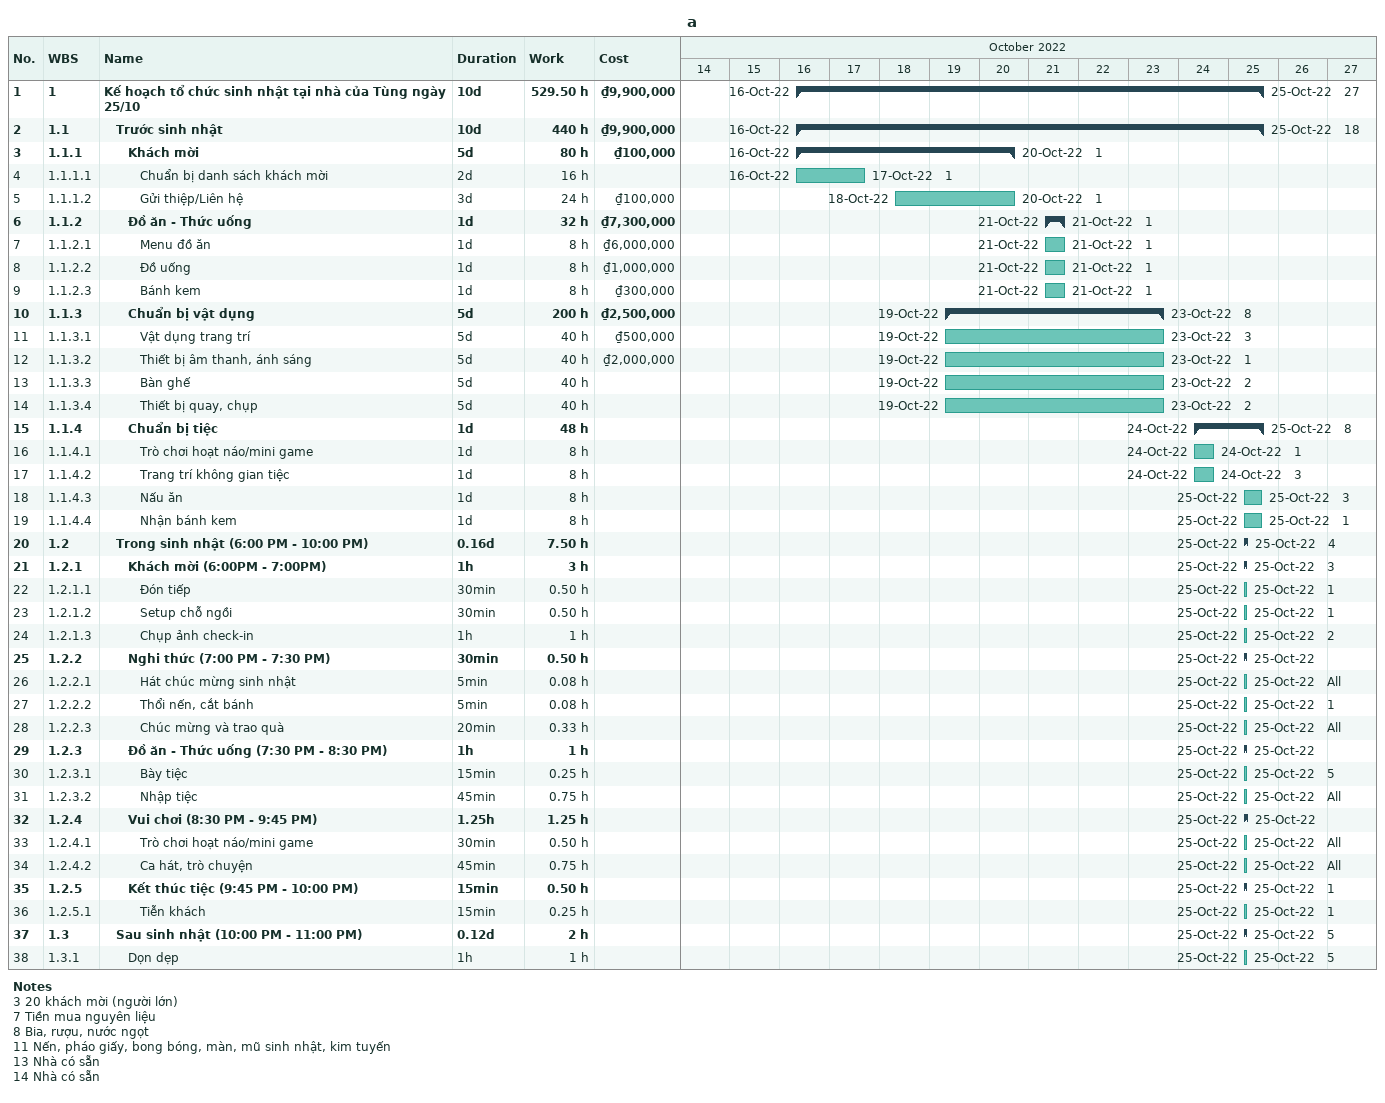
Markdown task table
a

| ID | WBS | Task | Duration | Start | Finish | Resources | Work (h) | Cost (₫) |
|---|---|---|---|---|---|---|---|---|
| 1 | 1 | **Kế hoạch tổ chức sinh nhật tại nhà của Tùng ngày 25/10** | 10d | 2022-10-16 | 2022-10-25 | 27 | 529.50 | 9900000 |
| 2 | 1.1 | **Trước sinh nhật** | 10d | 2022-10-16 | 2022-10-25 | 18 | 440 | 9900000 |
| 3 | 1.1.1 | **Khách mời** | 5d | 2022-10-16 | 2022-10-20 | 1 | 80 | 100000 |
| 4 | 1.1.1.1 | Chuẩn bị danh sách khách mời | 2d | 2022-10-16 | 2022-10-17 | 1 | 16 |  |
| 5 | 1.1.1.2 | Gửi thiệp/Liên hệ | 3d | 2022-10-18 | 2022-10-20 | 1 | 24 | 100000 |
| 6 | 1.1.2 | **Đồ ăn - Thức uống** | 1d | 2022-10-21 | 2022-10-21 | 1 | 32 | 7300000 |
| 7 | 1.1.2.1 | Menu đồ ăn | 1d | 2022-10-21 | 2022-10-21 | 1 | 8 | 6000000 |
| 8 | 1.1.2.2 | Đồ uống | 1d | 2022-10-21 | 2022-10-21 | 1 | 8 | 1000000 |
| 9 | 1.1.2.3 | Bánh kem | 1d | 2022-10-21 | 2022-10-21 | 1 | 8 | 300000 |
| 10 | 1.1.3 | **Chuẩn bị vật dụng** | 5d | 2022-10-19 | 2022-10-23 | 8 | 200 | 2500000 |
| 11 | 1.1.3.1 | Vật dụng trang trí | 5d | 2022-10-19 | 2022-10-23 | 3 | 40 | 500000 |
| 12 | 1.1.3.2 | Thiết bị âm thanh, ánh sáng | 5d | 2022-10-19 | 2022-10-23 | 1 | 40 | 2000000 |
| 13 | 1.1.3.3 | Bàn ghế | 5d | 2022-10-19 | 2022-10-23 | 2 | 40 |  |
| 14 | 1.1.3.4 | Thiết bị quay, chụp | 5d | 2022-10-19 | 2022-10-23 | 2 | 40 |  |
| 15 | 1.1.4 | **Chuẩn bị tiệc** | 1d | 2022-10-24 | 2022-10-25 | 8 | 48 |  |
| 16 | 1.1.4.1 | Trò chơi hoạt náo/mini game | 1d | 2022-10-24 | 2022-10-24 | 1 | 8 |  |
| 17 | 1.1.4.2 | Trang trí không gian tiệc | 1d | 2022-10-24 | 2022-10-24 | 3 | 8 |  |
| 18 | 1.1.4.3 | Nấu ăn | 1d | 2022-10-25 | 2022-10-25 | 3 | 8 |  |
| 19 | 1.1.4.4 | Nhận bánh kem | 1d | 2022-10-25 | 2022-10-25 | 1 | 8 |  |
| 20 | 1.2 | **Trong sinh nhật (6:00 PM - 10:00 PM)** | 0.16d | 2022-10-25 | 2022-10-25 | 4 | 7.50 |  |
| 21 | 1.2.1 | **Khách mời (6:00PM - 7:00PM)** | 1h | 2022-10-25 | 2022-10-25 | 3 | 3 |  |
| 22 | 1.2.1.1 | Đón tiếp | 30min | 2022-10-25 | 2022-10-25 | 1 | 0.50 |  |
| 23 | 1.2.1.2 | Setup chỗ ngồi | 30min | 2022-10-25 | 2022-10-25 | 1 | 0.50 |  |
| 24 | 1.2.1.3 | Chụp ảnh check-in | 1h | 2022-10-25 | 2022-10-25 | 2 | 1 |  |
| 25 | 1.2.2 | **Nghi thức (7:00 PM - 7:30 PM)** | 30min | 2022-10-25 | 2022-10-25 |  | 0.50 |  |
| 26 | 1.2.2.1 | Hát chúc mừng sinh nhật | 5min | 2022-10-25 | 2022-10-25 | All | 0.08 |  |
| 27 | 1.2.2.2 | Thổi nến, cắt bánh | 5min | 2022-10-25 | 2022-10-25 | 1 | 0.08 |  |
| 28 | 1.2.2.3 | Chúc mừng và trao quà | 20min | 2022-10-25 | 2022-10-25 | All | 0.33 |  |
| 29 | 1.2.3 | **Đồ ăn - Thức uống (7:30 PM - 8:30 PM)** | 1h | 2022-10-25 | 2022-10-25 |  | 1 |  |
| 30 | 1.2.3.1 | Bày tiệc | 15min | 2022-10-25 | 2022-10-25 | 5 | 0.25 |  |
| 31 | 1.2.3.2 | Nhập tiệc | 45min | 2022-10-25 | 2022-10-25 | All | 0.75 |  |
| 32 | 1.2.4 | **Vui chơi (8:30 PM - 9:45 PM)** | 1.25h | 2022-10-25 | 2022-10-25 |  | 1.25 |  |
| 33 | 1.2.4.1 | Trò chơi hoạt náo/mini game | 30min | 2022-10-25 | 2022-10-25 | All | 0.50 |  |
| 34 | 1.2.4.2 | Ca hát, trò chuyện | 45min | 2022-10-25 | 2022-10-25 | All | 0.75 |  |
| 35 | 1.2.5 | **Kết thúc tiệc (9:45 PM - 10:00 PM)** | 15min | 2022-10-25 | 2022-10-25 | 1 | 0.50 |  |
| 36 | 1.2.5.1 | Tiễn khách | 15min | 2022-10-25 | 2022-10-25 | 1 | 0.25 |  |
| 37 | 1.3 | **Sau sinh nhật (10:00 PM - 11:00 PM)** | 0.12d | 2022-10-25 | 2022-10-25 | 5 | 2 |  |
| 38 | 1.3.1 | Dọn dẹp | 1h | 2022-10-25 | 2022-10-25 | 5 | 1 |  |

Notes
- 3: 20 khách mời (người lớn)
- 7: Tiền mua nguyên liệu
- 8: Bia, rượu, nước ngọt
- 11: Nến, pháo giấy, bong bóng, màn, mũ sinh nhật, kim tuyến
- 13: Nhà có sẵn
- 14: Nhà có sẵn
